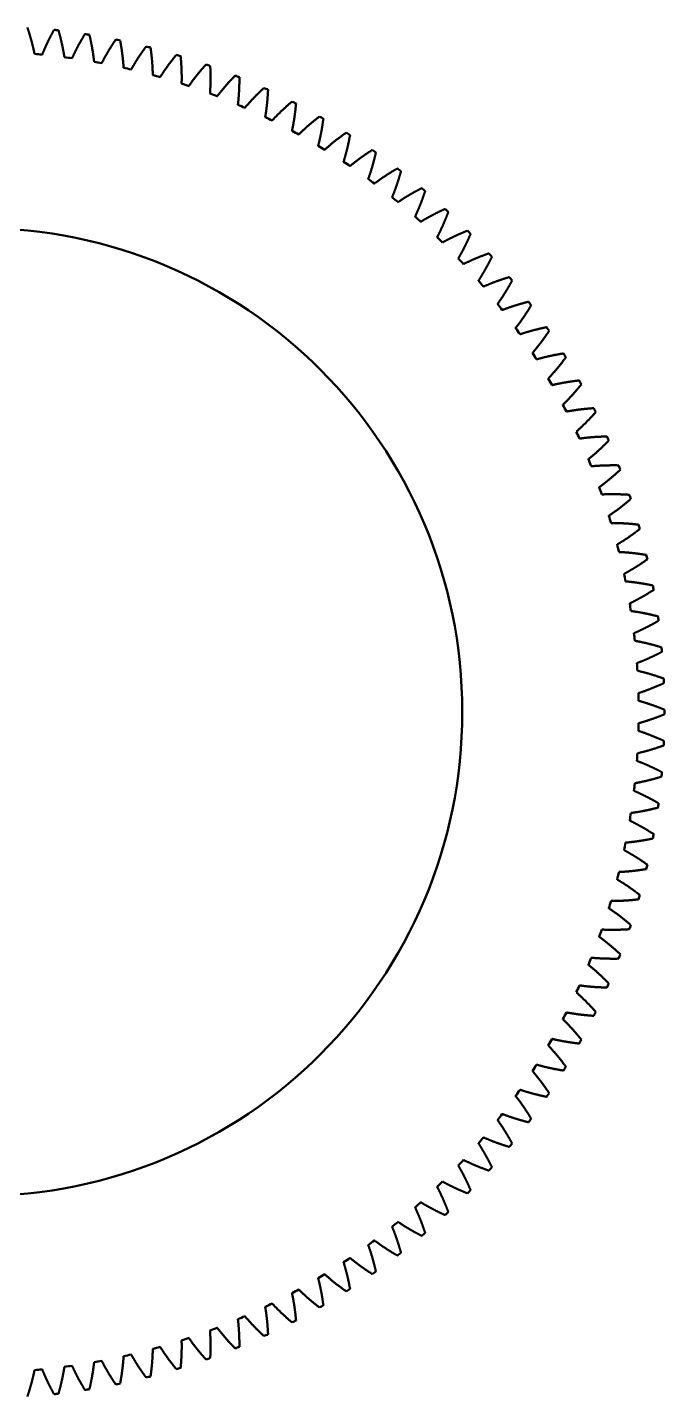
# Model space of a CAD drawing. Header units: millimetres. Extents: x 0 to 840, y 0 to 594.
# Drawn here: x 426.4 to 510.1, y 207.2 to 386.8 of the extents above; entities that cross this region are included whole.
import ezdxf

# ---------------------------------------------------------------- set-up
doc = ezdxf.new("R2010")
doc.units = ezdxf.units.MM
doc.header["$LTSCALE"] = 2
doc.layers.add('Visibile (ISO)', color=7, linetype='Continuous', lineweight=50)

msp = doc.modelspace()

# ---------------------------------------------------------------- linework, layer by layer
at = {"layer": 'Visibile (ISO)'}
msp.add_circle((420, 297), 63.5, dxfattribs=at)
for radius, start, end in [(90.05, 83.2905, 83.666), (90.05, 80.6818, 81.0573), (90.05, 78.0732, 78.4486), (86.65, 84.4502, 85.115), (86.65, 81.8415, 82.5063), (90.05, 75.4645, 75.8399), (90.05, 72.8558, 73.2312), (86.65, 79.2328, 79.8976), (86.65, 76.6241, 77.2889), (90.05, 70.2471, 70.6225), (86.65, 74.0155, 74.6802), (86.65, 71.4068, 72.0715), (90.05, 67.6384, 68.0138), (86.65, 68.7981, 69.4628), (90.05, 65.0297, 65.4051), (86.65, 66.1894, 66.8541), (90.05, 62.421, 62.7964), (86.65, 63.5807, 64.2454), (90.05, 59.8123, 60.1877), (86.65, 60.972, 61.6367), (90.05, 57.2036, 57.579), (86.65, 58.3633, 59.028), (90.05, 54.5949, 54.9703), (86.65, 55.7546, 56.4193), (90.05, 51.9862, 52.3616), (86.65, 53.1459, 53.8106), (90.05, 49.3775, 49.7529), (86.65, 50.5372, 51.2019), (90.05, 46.7688, 47.1442), (86.65, 47.9285, 48.5932), (86.65, 45.3198, 45.9845), (90.05, 44.1601, 44.5355), (86.65, 42.7111, 43.3759), (90.05, 41.5514, 41.9268), (90.05, 38.9427, 39.3182), (86.65, 40.1024, 40.7672), (86.65, 37.4937, 38.1585), (90.05, 36.334, 36.7095), (86.65, 34.885, 35.5498), (90.05, 33.7253, 34.1008), (86.65, 32.2763, 32.9411), (90.05, 31.1166, 31.4921), (86.65, 29.6676, 30.3324), (90.05, 28.5079, 28.8834), (86.65, 27.0589, 27.7237), (90.05, 25.8992, 26.2747), (86.65, 24.4502, 25.115), (90.05, 23.2905, 23.666), (86.65, 21.8415, 22.5063), (90.05, 20.6818, 21.0573), (86.65, 19.2328, 19.8976), (90.05, 18.0732, 18.4486), (86.65, 16.6241, 17.2889), (90.05, 15.4645, 15.8399), (86.65, 14.0155, 14.6802), (90.05, 12.8558, 13.2312), (86.65, 11.4068, 12.0715), (90.05, 10.2471, 10.6225), (86.65, 8.7981, 9.4628), (90.05, 7.6384, 8.0138), (86.65, 6.1894, 6.8541), (90.05, 5.0297, 5.4051), (86.65, 3.5807, 4.2454), (90.05, 2.421, 2.7964), (86.65, 0.972, 1.6367), (90.05, 359.8123, 0.1877), (86.65, 358.3633, 359.028), (90.05, 357.2036, 357.579), (86.65, 355.7546, 356.4193), (86.65, 353.1459, 353.8106), (90.05, 354.5949, 354.9703), (90.05, 351.9862, 352.3616), (86.65, 350.5372, 351.2019), (90.05, 349.3775, 349.7529), (86.65, 347.9285, 348.5932), (90.05, 346.7688, 347.1442), (86.65, 345.3198, 345.9845), (86.65, 342.7111, 343.3759), (90.05, 344.1601, 344.5355), (86.65, 340.1024, 340.7672), (90.05, 341.5514, 341.9268), (86.65, 337.4937, 338.1585), (90.05, 338.9427, 339.3182), (86.65, 334.885, 335.5498), (90.05, 336.334, 336.7095), (86.65, 332.2763, 332.9411), (90.05, 333.7253, 334.1008), (86.65, 329.6676, 330.3324), (90.05, 331.1166, 331.4921), (86.65, 327.0589, 327.7237), (90.05, 328.5079, 328.8834), (86.65, 324.4502, 325.115), (90.05, 325.8992, 326.2747), (86.65, 321.8415, 322.5063), (90.05, 323.2905, 323.666), (86.65, 319.2328, 319.8976), (90.05, 320.6818, 321.0573), (86.65, 316.6241, 317.2889), (90.05, 318.0732, 318.4486), (86.65, 314.0155, 314.6802), (90.05, 315.4645, 315.8399), (86.65, 311.4068, 312.0715), (86.65, 308.7981, 309.4628), (90.05, 312.8558, 313.2312), (90.05, 310.2471, 310.6225), (86.65, 306.1894, 306.8541), (86.65, 303.5807, 304.2454), (90.05, 307.6384, 308.0138), (86.65, 300.972, 301.6367), (90.05, 305.0297, 305.4051), (86.65, 298.3633, 299.028), (90.05, 302.421, 302.7964), (86.65, 295.7546, 296.4193), (86.65, 293.1459, 293.8106), (90.05, 299.8123, 300.1877), (86.65, 290.5372, 291.2019), (90.05, 297.2036, 297.579), (86.65, 287.9285, 288.5932), (90.05, 294.5949, 294.9703), (86.65, 282.7111, 283.3759), (86.65, 285.3198, 285.9845), (90.05, 289.3775, 289.7529), (90.05, 291.9862, 292.3616), (86.65, 274.885, 275.5498), (86.65, 277.4937, 278.1585), (86.65, 280.1024, 280.7672), (90.05, 286.7688, 287.1442), (90.05, 281.5514, 281.9268), (90.05, 284.1601, 284.5355), (90.05, 276.334, 276.7095), (90.05, 278.9427, 279.3182)]:
    msp.add_arc((420, 297), radius, start, end, dxfattribs=at)
for points, knots in [([(427.38, 383.34), (427.35, 383.48), (427.17, 384.35), (426.94, 385.23), (426.68, 386.1), (426.44, 386.82)], [0.4987307, 0.4987307, 0.4987307, 0.4987307, 0.4987307, 0.5791843, 1, 1, 1, 1, 1]), ([(429.93, 386.5), (429.57, 385.83), (429.15, 385.02), (428.77, 384.21), (428.43, 383.38), (428.38, 383.24)], [0, 0, 0, 0, 0, 0.4208157, 0.5012693, 0.5012693, 0.5012693, 0.5012693, 0.5012693]), ([(431.3, 382.91), (431.28, 383.05), (431.13, 383.94), (430.95, 384.82), (430.73, 385.7), (430.52, 386.44)], [0.4987307, 0.4987307, 0.4987307, 0.4987307, 0.4987307, 0.5791843, 1, 1, 1, 1, 1]), ([(434, 385.96), (433.6, 385.3), (433.15, 384.52), (432.73, 383.72), (432.36, 382.9), (432.3, 382.77)], [0, 0, 0, 0, 0, 0.4208157, 0.5012693, 0.5012693, 0.5012693, 0.5012693, 0.5012693]), ([(435.2, 382.31), (435.18, 382.45), (435.08, 383.34), (434.94, 384.23), (434.75, 385.12), (434.58, 385.86)], [0.4987307, 0.4987307, 0.4987307, 0.4987307, 0.4987307, 0.5791843, 1, 1, 1, 1, 1]), ([(438.03, 385.23), (437.61, 384.59), (437.12, 383.83), (436.67, 383.05), (436.25, 382.25), (436.19, 382.12)], [0, 0, 0, 0, 0, 0.4208157, 0.5012693, 0.5012693, 0.5012693, 0.5012693, 0.5012693]), ([(439.07, 381.53), (439.06, 381.67), (438.99, 382.56), (438.89, 383.46), (438.75, 384.36), (438.61, 385.11)], [0.4987307, 0.4987307, 0.4987307, 0.4987307, 0.4987307, 0.5791843, 1, 1, 1, 1, 1]), ([(442.03, 384.32), (441.57, 383.7), (441.05, 382.96), (440.57, 382.2), (440.12, 381.42), (440.05, 381.3)], [0, 0, 0, 0, 0, 0.4208157, 0.5012693, 0.5012693, 0.5012693, 0.5012693, 0.5012693]), ([(442.89, 380.57), (442.89, 380.71), (442.87, 381.61), (442.81, 382.51), (442.71, 383.41), (442.6, 384.17)], [0.4987307, 0.4987307, 0.4987307, 0.4987307, 0.4987307, 0.5791843, 1, 1, 1, 1, 1]), ([(445.98, 383.22), (445.5, 382.63), (444.94, 381.91), (444.42, 381.17), (443.94, 380.42), (443.86, 380.3)], [0, 0, 0, 0, 0, 0.4208157, 0.5012693, 0.5012693, 0.5012693, 0.5012693, 0.5012693]), ([(446.67, 379.44), (446.68, 379.59), (446.7, 380.48), (446.68, 381.38), (446.62, 382.29), (446.55, 383.05)], [0.4987307, 0.4987307, 0.4987307, 0.4987307, 0.4987307, 0.5791843, 1, 1, 1, 1, 1]), ([(449.88, 381.95), (449.37, 381.38), (448.78, 380.69), (448.23, 379.98), (447.71, 379.25), (447.63, 379.13)], [0, 0, 0, 0, 0, 0.4208157, 0.5012693, 0.5012693, 0.5012693, 0.5012693, 0.5012693]), ([(450.4, 378.14), (450.41, 378.29), (450.47, 379.18), (450.49, 380.08), (450.47, 380.99), (450.43, 381.75)], [0.4987307, 0.4987307, 0.4987307, 0.4987307, 0.4987307, 0.5791843, 1, 1, 1, 1, 1]), ([(453.71, 380.5), (453.18, 379.96), (452.56, 379.29), (451.98, 378.61), (451.42, 377.9), (451.34, 377.78)], [0, 0, 0, 0, 0, 0.4208157, 0.5012693, 0.5012693, 0.5012693, 0.5012693, 0.5012693]), ([(454.06, 376.68), (454.08, 376.82), (454.18, 377.71), (454.24, 378.61), (454.26, 379.52), (454.26, 380.28)], [0.4987307, 0.4987307, 0.4987307, 0.4987307, 0.4987307, 0.5791843, 1, 1, 1, 1, 1]), ([(457.48, 378.88), (456.92, 378.36), (456.27, 377.72), (455.66, 377.07), (455.07, 376.38), (454.98, 376.27)], [0, 0, 0, 0, 0, 0.4208157, 0.5012693, 0.5012693, 0.5012693, 0.5012693, 0.5012693]), ([(457.65, 375.04), (457.67, 375.18), (457.81, 376.07), (457.92, 376.96), (457.98, 377.87), (458.02, 378.63)], [0.4987307, 0.4987307, 0.4987307, 0.4987307, 0.4987307, 0.5791843, 1, 1, 1, 1, 1]), ([(461.17, 377.09), (460.58, 376.6), (459.91, 375.99), (459.26, 375.36), (458.65, 374.71), (458.55, 374.6)], [0, 0, 0, 0, 0, 0.4208157, 0.5012693, 0.5012693, 0.5012693, 0.5012693, 0.5012693]), ([(461.16, 373.25), (461.19, 373.39), (461.37, 374.27), (461.52, 375.16), (461.62, 376.06), (461.69, 376.82)], [0.4987307, 0.4987307, 0.4987307, 0.4987307, 0.4987307, 0.5791843, 1, 1, 1, 1, 1]), ([(464.77, 375.13), (464.17, 374.67), (463.46, 374.09), (462.79, 373.49), (462.15, 372.87), (462.05, 372.77)], [0, 0, 0, 0, 0, 0.4208157, 0.5012693, 0.5012693, 0.5012693, 0.5012693, 0.5012693]), ([(464.59, 371.3), (464.63, 371.43), (464.85, 372.3), (465.03, 373.18), (465.18, 374.08), (465.28, 374.84)], [0.4987307, 0.4987307, 0.4987307, 0.4987307, 0.4987307, 0.5791843, 1, 1, 1, 1, 1]), ([(468.28, 373.02), (467.65, 372.57), (466.93, 372.03), (466.23, 371.46), (465.56, 370.87), (465.45, 370.77)], [0, 0, 0, 0, 0, 0.4208157, 0.5012693, 0.5012693, 0.5012693, 0.5012693, 0.5012693]), ([(467.93, 369.19), (467.97, 369.33), (468.23, 370.18), (468.45, 371.06), (468.64, 371.95), (468.78, 372.7)], [0.4987307, 0.4987307, 0.4987307, 0.4987307, 0.4987307, 0.5791843, 1, 1, 1, 1, 1]), ([(471.69, 370.74), (471.05, 370.33), (470.29, 369.82), (469.57, 369.28), (468.87, 368.72), (468.76, 368.63)], [0, 0, 0, 0, 0, 0.4208157, 0.5012693, 0.5012693, 0.5012693, 0.5012693, 0.5012693]), ([(471.16, 366.93), (471.21, 367.07), (471.51, 367.91), (471.77, 368.77), (472, 369.65), (472.17, 370.4)], [0.4987307, 0.4987307, 0.4987307, 0.4987307, 0.4987307, 0.5791843, 1, 1, 1, 1, 1]), ([(474.99, 368.31), (474.33, 367.93), (473.55, 367.46), (472.81, 366.95), (472.09, 366.42), (471.97, 366.33)], [0, 0, 0, 0, 0, 0.4208157, 0.5012693, 0.5012693, 0.5012693, 0.5012693, 0.5012693]), ([(474.29, 364.53), (474.35, 364.66), (474.68, 365.49), (474.99, 366.34), (475.25, 367.21), (475.46, 367.95)], [0.4987307, 0.4987307, 0.4987307, 0.4987307, 0.4987307, 0.5791843, 1, 1, 1, 1, 1]), ([(478.18, 365.73), (477.5, 365.38), (476.71, 364.95), (475.94, 364.48), (475.19, 363.98), (475.07, 363.9)], [0, 0, 0, 0, 0, 0.4208157, 0.5012693, 0.5012693, 0.5012693, 0.5012693, 0.5012693]), ([(477.31, 361.99), (477.37, 362.12), (477.75, 362.93), (478.09, 363.77), (478.39, 364.62), (478.63, 365.35)], [0.4987307, 0.4987307, 0.4987307, 0.4987307, 0.4987307, 0.5791843, 1, 1, 1, 1, 1]), ([(481.25, 363.01), (480.55, 362.69), (479.74, 362.29), (478.95, 361.86), (478.18, 361.4), (478.06, 361.32)], [0, 0, 0, 0, 0, 0.4208157, 0.5012693, 0.5012693, 0.5012693, 0.5012693, 0.5012693]), ([(480.21, 359.31), (480.28, 359.44), (480.69, 360.24), (481.06, 361.06), (481.41, 361.9), (481.68, 362.61)], [0.4987307, 0.4987307, 0.4987307, 0.4987307, 0.4987307, 0.5791843, 1, 1, 1, 1, 1]), ([(484.19, 360.16), (483.48, 359.87), (482.65, 359.51), (481.84, 359.11), (481.05, 358.68), (480.93, 358.61)], [0, 0, 0, 0, 0, 0.4208157, 0.5012693, 0.5012693, 0.5012693, 0.5012693, 0.5012693]), ([(482.98, 356.51), (483.06, 356.63), (483.5, 357.41), (483.92, 358.21), (484.3, 359.03), (484.6, 359.74)], [0.4987307, 0.4987307, 0.4987307, 0.4987307, 0.4987307, 0.5791843, 1, 1, 1, 1, 1]), ([(487, 357.17), (486.28, 356.92), (485.43, 356.59), (484.6, 356.23), (483.8, 355.84), (483.67, 355.77)], [0, 0, 0, 0, 0, 0.4208157, 0.5012693, 0.5012693, 0.5012693, 0.5012693, 0.5012693]), ([(485.63, 353.58), (485.7, 353.7), (486.19, 354.46), (486.64, 355.24), (487.06, 356.04), (487.39, 356.73)], [0.4987307, 0.4987307, 0.4987307, 0.4987307, 0.4987307, 0.5791843, 1, 1, 1, 1, 1]), ([(489.67, 354.06), (488.94, 353.84), (488.07, 353.55), (487.23, 353.23), (486.41, 352.87), (486.28, 352.82)], [0, 0, 0, 0, 0, 0.4208157, 0.5012693, 0.5012693, 0.5012693, 0.5012693, 0.5012693]), ([(488.13, 350.54), (488.22, 350.65), (488.73, 351.39), (489.22, 352.14), (489.67, 352.93), (490.04, 353.6)], [0.4987307, 0.4987307, 0.4987307, 0.4987307, 0.4987307, 0.5791843, 1, 1, 1, 1, 1]), ([(492.19, 350.83), (491.45, 350.64), (490.58, 350.39), (489.72, 350.11), (488.88, 349.79), (488.75, 349.74)], [0, 0, 0, 0, 0, 0.4208157, 0.5012693, 0.5012693, 0.5012693, 0.5012693, 0.5012693]), ([(490.5, 347.38), (490.59, 347.49), (491.14, 348.2), (491.66, 348.94), (492.15, 349.7), (492.54, 350.36)], [0.4987307, 0.4987307, 0.4987307, 0.4987307, 0.4987307, 0.5791843, 1, 1, 1, 1, 1]), ([(494.57, 347.49), (493.82, 347.33), (492.93, 347.13), (492.07, 346.88), (491.22, 346.6), (491.08, 346.56)], [0, 0, 0, 0, 0, 0.4208157, 0.5012693, 0.5012693, 0.5012693, 0.5012693, 0.5012693]), ([(492.72, 344.12), (492.81, 344.23), (493.39, 344.91), (493.95, 345.62), (494.47, 346.36), (494.9, 347)], [0.4987307, 0.4987307, 0.4987307, 0.4987307, 0.4987307, 0.5791843, 1, 1, 1, 1, 1]), ([(496.79, 344.04), (496.03, 343.92), (495.14, 343.76), (494.26, 343.55), (493.4, 343.31), (493.26, 343.27)], [0, 0, 0, 0, 0, 0.4208157, 0.5012693, 0.5012693, 0.5012693, 0.5012693, 0.5012693]), ([(494.79, 340.76), (494.89, 340.86), (495.5, 341.52), (496.08, 342.21), (496.64, 342.92), (497.1, 343.54)], [0.4987307, 0.4987307, 0.4987307, 0.4987307, 0.4987307, 0.5791843, 1, 1, 1, 1, 1]), ([(498.85, 340.5), (498.09, 340.41), (497.19, 340.29), (496.3, 340.12), (495.43, 339.92), (495.29, 339.89)], [0, 0, 0, 0, 0, 0.4208157, 0.5012693, 0.5012693, 0.5012693, 0.5012693, 0.5012693]), ([(496.7, 337.31), (496.81, 337.41), (497.45, 338.04), (498.06, 338.7), (498.65, 339.39), (499.13, 339.98)], [0.4987307, 0.4987307, 0.4987307, 0.4987307, 0.4987307, 0.5791843, 1, 1, 1, 1, 1]), ([(500.75, 336.86), (499.98, 336.81), (499.08, 336.73), (498.19, 336.6), (497.31, 336.44), (497.17, 336.42)], [0, 0, 0, 0, 0, 0.4208157, 0.5012693, 0.5012693, 0.5012693, 0.5012693, 0.5012693]), ([(498.46, 333.78), (498.57, 333.87), (499.23, 334.47), (499.88, 335.1), (500.5, 335.76), (501.01, 336.33)], [0.4987307, 0.4987307, 0.4987307, 0.4987307, 0.4987307, 0.5791843, 1, 1, 1, 1, 1]), ([(502.48, 333.15), (501.71, 333.13), (500.81, 333.09), (499.91, 333.01), (499.02, 332.89), (498.88, 332.86)], [0, 0, 0, 0, 0, 0.4208157, 0.5012693, 0.5012693, 0.5012693, 0.5012693, 0.5012693]), ([(500.05, 330.17), (500.16, 330.26), (500.86, 330.82), (501.53, 331.42), (502.18, 332.06), (502.71, 332.61)], [0.4987307, 0.4987307, 0.4987307, 0.4987307, 0.4987307, 0.5791843, 1, 1, 1, 1, 1]), ([(504.04, 329.36), (503.27, 329.37), (502.37, 329.37), (501.46, 329.33), (500.57, 329.25), (500.43, 329.24)], [0, 0, 0, 0, 0, 0.4208157, 0.5012693, 0.5012693, 0.5012693, 0.5012693, 0.5012693]), ([(501.48, 326.49), (501.59, 326.58), (502.31, 327.11), (503.01, 327.68), (503.69, 328.28), (504.25, 328.8)], [0.4987307, 0.4987307, 0.4987307, 0.4987307, 0.4987307, 0.5791843, 1, 1, 1, 1, 1]), ([(505.42, 325.5), (504.66, 325.55), (503.75, 325.59), (502.85, 325.59), (501.96, 325.55), (501.81, 325.54)], [0, 0, 0, 0, 0, 0.4208157, 0.5012693, 0.5012693, 0.5012693, 0.5012693, 0.5012693]), ([(502.74, 322.75), (502.85, 322.83), (503.6, 323.33), (504.32, 323.87), (505.03, 324.44), (505.61, 324.94)], [0.4987307, 0.4987307, 0.4987307, 0.4987307, 0.4987307, 0.5791843, 1, 1, 1, 1, 1]), ([(506.63, 321.58), (505.87, 321.67), (504.97, 321.75), (504.07, 321.79), (503.17, 321.79), (503.03, 321.79)], [0, 0, 0, 0, 0, 0.4208157, 0.5012693, 0.5012693, 0.5012693, 0.5012693, 0.5012693]), ([(503.82, 318.96), (503.94, 319.03), (504.71, 319.5), (505.46, 320), (506.19, 320.54), (506.79, 321.01)], [0.4987307, 0.4987307, 0.4987307, 0.4987307, 0.4987307, 0.5791843, 1, 1, 1, 1, 1]), ([(507.66, 317.61), (506.91, 317.73), (506.01, 317.86), (505.11, 317.94), (504.21, 317.98), (504.07, 317.99)], [0, 0, 0, 0, 0, 0.4208157, 0.5012693, 0.5012693, 0.5012693, 0.5012693, 0.5012693]), ([(504.73, 315.12), (504.86, 315.19), (505.65, 315.62), (506.42, 316.09), (507.17, 316.59), (507.79, 317.04)], [0.4987307, 0.4987307, 0.4987307, 0.4987307, 0.4987307, 0.5791843, 1, 1, 1, 1, 1]), ([(508.51, 313.6), (507.76, 313.76), (506.87, 313.92), (505.97, 314.04), (505.08, 314.12), (504.94, 314.14)], [0, 0, 0, 0, 0, 0.4208157, 0.5012693, 0.5012693, 0.5012693, 0.5012693, 0.5012693]), ([(505.47, 311.25), (505.6, 311.31), (506.4, 311.7), (507.19, 312.14), (507.97, 312.61), (508.62, 313.02)], [0.4987307, 0.4987307, 0.4987307, 0.4987307, 0.4987307, 0.5791843, 1, 1, 1, 1, 1]), ([(509.17, 309.55), (508.43, 309.74), (507.55, 309.95), (506.66, 310.11), (505.77, 310.23), (505.63, 310.25)], [0, 0, 0, 0, 0, 0.4208157, 0.5012693, 0.5012693, 0.5012693, 0.5012693, 0.5012693]), ([(506.03, 307.34), (506.16, 307.4), (506.98, 307.76), (507.79, 308.15), (508.59, 308.59), (509.25, 308.97)], [0.4987307, 0.4987307, 0.4987307, 0.4987307, 0.4987307, 0.5791843, 1, 1, 1, 1, 1]), ([(509.65, 305.48), (508.92, 305.71), (508.05, 305.95), (507.17, 306.15), (506.29, 306.32), (506.14, 306.34)], [0, 0, 0, 0, 0, 0.4208157, 0.5012693, 0.5012693, 0.5012693, 0.5012693, 0.5012693]), ([(506.41, 303.41), (506.55, 303.46), (507.38, 303.79), (508.21, 304.14), (509.03, 304.54), (509.71, 304.9)], [0.4987307, 0.4987307, 0.4987307, 0.4987307, 0.4987307, 0.5791843, 1, 1, 1, 1, 1]), ([(509.94, 301.39), (509.22, 301.65), (508.36, 301.93), (507.49, 302.18), (506.62, 302.38), (506.48, 302.41)], [0, 0, 0, 0, 0, 0.4208157, 0.5012693, 0.5012693, 0.5012693, 0.5012693, 0.5012693]), ([(506.61, 299.47), (506.75, 299.52), (507.6, 299.8), (508.44, 300.12), (509.28, 300.48), (509.97, 300.8)], [0.4987307, 0.4987307, 0.4987307, 0.4987307, 0.4987307, 0.5791843, 1, 1, 1, 1, 1]), ([(510.05, 297.3), (509.34, 297.58), (508.49, 297.91), (507.64, 298.19), (506.78, 298.43), (506.64, 298.47)], [0, 0, 0, 0, 0, 0.4208157, 0.5012693, 0.5012693, 0.5012693, 0.5012693, 0.5012693]), ([(506.64, 295.53), (506.78, 295.57), (507.64, 295.81), (508.49, 296.09), (509.34, 296.42), (510.05, 296.7)], [0.4987307, 0.4987307, 0.4987307, 0.4987307, 0.4987307, 0.5791843, 1, 1, 1, 1, 1]), ([(509.97, 293.2), (509.28, 293.52), (508.44, 293.88), (507.6, 294.2), (506.75, 294.48), (506.61, 294.53)], [0, 0, 0, 0, 0, 0.4208157, 0.5012693, 0.5012693, 0.5012693, 0.5012693, 0.5012693]), ([(506.48, 291.59), (506.62, 291.62), (507.49, 291.82), (508.36, 292.07), (509.22, 292.35), (509.94, 292.61)], [0.4987307, 0.4987307, 0.4987307, 0.4987307, 0.4987307, 0.5791843, 1, 1, 1, 1, 1]), ([(509.71, 289.1), (509.03, 289.46), (508.21, 289.86), (507.38, 290.21), (506.55, 290.54), (506.41, 290.59)], [0, 0, 0, 0, 0, 0.4208157, 0.5012693, 0.5012693, 0.5012693, 0.5012693, 0.5012693]), ([(506.14, 287.66), (506.29, 287.68), (507.17, 287.85), (508.05, 288.05), (508.92, 288.29), (509.65, 288.52)], [0.4987307, 0.4987307, 0.4987307, 0.4987307, 0.4987307, 0.5791843, 1, 1, 1, 1, 1]), ([(509.25, 285.03), (508.59, 285.41), (507.79, 285.85), (506.98, 286.24), (506.16, 286.6), (506.03, 286.66)], [0, 0, 0, 0, 0, 0.4208157, 0.5012693, 0.5012693, 0.5012693, 0.5012693, 0.5012693]), ([(505.63, 283.75), (505.77, 283.77), (506.66, 283.89), (507.55, 284.05), (508.43, 284.26), (509.17, 284.45)], [0.4987307, 0.4987307, 0.4987307, 0.4987307, 0.4987307, 0.5791843, 1, 1, 1, 1, 1]), ([(508.62, 280.98), (507.97, 281.39), (507.19, 281.86), (506.4, 282.3), (505.6, 282.69), (505.47, 282.75)], [0, 0, 0, 0, 0, 0.4208157, 0.5012693, 0.5012693, 0.5012693, 0.5012693, 0.5012693]), ([(504.94, 279.86), (505.08, 279.88), (505.97, 279.96), (506.87, 280.08), (507.76, 280.24), (508.51, 280.4)], [0.4987307, 0.4987307, 0.4987307, 0.4987307, 0.4987307, 0.5791843, 1, 1, 1, 1, 1]), ([(507.79, 276.96), (507.17, 277.41), (506.42, 277.91), (505.65, 278.38), (504.86, 278.81), (504.73, 278.88)], [0, 0, 0, 0, 0, 0.4208157, 0.5012693, 0.5012693, 0.5012693, 0.5012693, 0.5012693]), ([(506.79, 272.99), (506.19, 273.46), (505.46, 274), (504.71, 274.5), (503.94, 274.97), (503.82, 275.04)], [0, 0, 0, 0, 0, 0.4208157, 0.5012693, 0.5012693, 0.5012693, 0.5012693, 0.5012693]), ([(504.07, 276.01), (504.21, 276.02), (505.11, 276.06), (506.01, 276.14), (506.91, 276.27), (507.66, 276.39)], [0.4987307, 0.4987307, 0.4987307, 0.4987307, 0.4987307, 0.5791843, 1, 1, 1, 1, 1]), ([(503.03, 272.21), (503.17, 272.21), (504.07, 272.21), (504.97, 272.25), (505.87, 272.33), (506.63, 272.42)], [0.4987307, 0.4987307, 0.4987307, 0.4987307, 0.4987307, 0.5791843, 1, 1, 1, 1, 1]), ([(505.61, 269.06), (505.03, 269.56), (504.32, 270.13), (503.6, 270.67), (502.85, 271.17), (502.74, 271.25)], [0, 0, 0, 0, 0, 0.4208157, 0.5012693, 0.5012693, 0.5012693, 0.5012693, 0.5012693]), ([(501.81, 268.46), (501.96, 268.45), (502.85, 268.41), (503.75, 268.41), (504.66, 268.45), (505.42, 268.5)], [0.4987307, 0.4987307, 0.4987307, 0.4987307, 0.4987307, 0.5791843, 1, 1, 1, 1, 1]), ([(504.25, 265.2), (503.69, 265.72), (503.01, 266.32), (502.31, 266.89), (501.59, 267.42), (501.48, 267.51)], [0, 0, 0, 0, 0, 0.4208157, 0.5012693, 0.5012693, 0.5012693, 0.5012693, 0.5012693]), ([(500.43, 264.76), (500.57, 264.75), (501.46, 264.67), (502.37, 264.63), (503.27, 264.63), (504.04, 264.64)], [0.4987307, 0.4987307, 0.4987307, 0.4987307, 0.4987307, 0.5791843, 1, 1, 1, 1, 1]), ([(502.71, 261.39), (502.18, 261.94), (501.53, 262.58), (500.86, 263.18), (500.16, 263.74), (500.05, 263.83)], [0, 0, 0, 0, 0, 0.4208157, 0.5012693, 0.5012693, 0.5012693, 0.5012693, 0.5012693]), ([(498.88, 261.14), (499.02, 261.11), (499.91, 260.99), (500.81, 260.91), (501.71, 260.87), (502.48, 260.85)], [0.4987307, 0.4987307, 0.4987307, 0.4987307, 0.4987307, 0.5791843, 1, 1, 1, 1, 1]), ([(501.01, 257.67), (500.5, 258.24), (499.88, 258.9), (499.23, 259.53), (498.57, 260.13), (498.46, 260.22)], [0, 0, 0, 0, 0, 0.4208157, 0.5012693, 0.5012693, 0.5012693, 0.5012693, 0.5012693]), ([(497.17, 257.58), (497.31, 257.56), (498.19, 257.4), (499.08, 257.27), (499.98, 257.19), (500.75, 257.14)], [0.4987307, 0.4987307, 0.4987307, 0.4987307, 0.4987307, 0.5791843, 1, 1, 1, 1, 1]), ([(499.13, 254.02), (498.65, 254.61), (498.06, 255.3), (497.45, 255.96), (496.81, 256.59), (496.7, 256.69)], [0, 0, 0, 0, 0, 0.4208157, 0.5012693, 0.5012693, 0.5012693, 0.5012693, 0.5012693]), ([(495.29, 254.11), (495.43, 254.08), (496.3, 253.88), (497.19, 253.71), (498.09, 253.59), (498.85, 253.5)], [0.4987307, 0.4987307, 0.4987307, 0.4987307, 0.4987307, 0.5791843, 1, 1, 1, 1, 1]), ([(497.1, 250.46), (496.64, 251.08), (496.08, 251.79), (495.5, 252.48), (494.89, 253.14), (494.79, 253.24)], [0, 0, 0, 0, 0, 0.4208157, 0.5012693, 0.5012693, 0.5012693, 0.5012693, 0.5012693]), ([(494.9, 247), (494.47, 247.64), (493.95, 248.38), (493.39, 249.09), (492.81, 249.77), (492.72, 249.88)], [0, 0, 0, 0, 0, 0.4208157, 0.5012693, 0.5012693, 0.5012693, 0.5012693, 0.5012693]), ([(493.26, 250.73), (493.4, 250.69), (494.26, 250.45), (495.14, 250.24), (496.03, 250.08), (496.79, 249.96)], [0.4987307, 0.4987307, 0.4987307, 0.4987307, 0.4987307, 0.5791843, 1, 1, 1, 1, 1]), ([(492.54, 243.64), (492.15, 244.3), (491.66, 245.06), (491.14, 245.8), (490.59, 246.51), (490.5, 246.62)], [0, 0, 0, 0, 0, 0.4208157, 0.5012693, 0.5012693, 0.5012693, 0.5012693, 0.5012693]), ([(491.08, 247.44), (491.22, 247.4), (492.07, 247.12), (492.93, 246.87), (493.82, 246.67), (494.57, 246.51)], [0.4987307, 0.4987307, 0.4987307, 0.4987307, 0.4987307, 0.5791843, 1, 1, 1, 1, 1]), ([(490.04, 240.4), (489.67, 241.07), (489.22, 241.86), (488.73, 242.61), (488.22, 243.35), (488.13, 243.46)], [0, 0, 0, 0, 0, 0.4208157, 0.5012693, 0.5012693, 0.5012693, 0.5012693, 0.5012693]), ([(488.75, 244.26), (488.88, 244.21), (489.72, 243.89), (490.58, 243.61), (491.45, 243.36), (492.19, 243.17)], [0.4987307, 0.4987307, 0.4987307, 0.4987307, 0.4987307, 0.5791843, 1, 1, 1, 1, 1]), ([(486.28, 241.18), (486.41, 241.13), (487.23, 240.77), (488.07, 240.45), (488.94, 240.16), (489.67, 239.94)], [0.4987307, 0.4987307, 0.4987307, 0.4987307, 0.4987307, 0.5791843, 1, 1, 1, 1, 1]), ([(487.39, 237.27), (487.06, 237.96), (486.64, 238.76), (486.19, 239.54), (485.7, 240.3), (485.63, 240.42)], [0, 0, 0, 0, 0, 0.4208157, 0.5012693, 0.5012693, 0.5012693, 0.5012693, 0.5012693]), ([(484.6, 234.26), (484.3, 234.97), (483.92, 235.79), (483.5, 236.59), (483.06, 237.37), (482.98, 237.49)], [0, 0, 0, 0, 0, 0.4208157, 0.5012693, 0.5012693, 0.5012693, 0.5012693, 0.5012693]), ([(483.67, 238.23), (483.8, 238.16), (484.6, 237.77), (485.43, 237.41), (486.28, 237.08), (487, 236.83)], [0.4987307, 0.4987307, 0.4987307, 0.4987307, 0.4987307, 0.5791843, 1, 1, 1, 1, 1]), ([(480.93, 235.39), (481.05, 235.32), (481.84, 234.89), (482.65, 234.49), (483.48, 234.13), (484.19, 233.84)], [0.4987307, 0.4987307, 0.4987307, 0.4987307, 0.4987307, 0.5791843, 1, 1, 1, 1, 1]), ([(481.68, 231.39), (481.41, 232.1), (481.06, 232.94), (480.69, 233.76), (480.28, 234.56), (480.21, 234.69)], [0, 0, 0, 0, 0, 0.4208157, 0.5012693, 0.5012693, 0.5012693, 0.5012693, 0.5012693]), ([(478.63, 228.65), (478.39, 229.38), (478.09, 230.23), (477.75, 231.07), (477.37, 231.88), (477.31, 232.01)], [0, 0, 0, 0, 0, 0.4208157, 0.5012693, 0.5012693, 0.5012693, 0.5012693, 0.5012693]), ([(478.06, 232.68), (478.18, 232.6), (478.95, 232.14), (479.74, 231.71), (480.55, 231.31), (481.25, 230.99)], [0.4987307, 0.4987307, 0.4987307, 0.4987307, 0.4987307, 0.5791843, 1, 1, 1, 1, 1]), ([(475.07, 230.1), (475.19, 230.02), (475.94, 229.52), (476.71, 229.05), (477.5, 228.62), (478.18, 228.27)], [0.4987307, 0.4987307, 0.4987307, 0.4987307, 0.4987307, 0.5791843, 1, 1, 1, 1, 1]), ([(475.46, 226.05), (475.25, 226.79), (474.99, 227.66), (474.68, 228.51), (474.35, 229.34), (474.29, 229.47)], [0, 0, 0, 0, 0, 0.4208157, 0.5012693, 0.5012693, 0.5012693, 0.5012693, 0.5012693]), ([(472.17, 223.6), (472, 224.35), (471.77, 225.23), (471.51, 226.09), (471.21, 226.93), (471.16, 227.07)], [0, 0, 0, 0, 0, 0.4208157, 0.5012693, 0.5012693, 0.5012693, 0.5012693, 0.5012693]), ([(471.97, 227.67), (472.09, 227.58), (472.81, 227.05), (473.55, 226.54), (474.33, 226.07), (474.99, 225.69)], [0.4987307, 0.4987307, 0.4987307, 0.4987307, 0.4987307, 0.5791843, 1, 1, 1, 1, 1]), ([(468.78, 221.3), (468.64, 222.05), (468.45, 222.94), (468.23, 223.82), (467.97, 224.67), (467.93, 224.81)], [0, 0, 0, 0, 0, 0.4208157, 0.5012693, 0.5012693, 0.5012693, 0.5012693, 0.5012693]), ([(468.76, 225.37), (468.87, 225.28), (469.57, 224.72), (470.29, 224.18), (471.05, 223.67), (471.69, 223.26)], [0.4987307, 0.4987307, 0.4987307, 0.4987307, 0.4987307, 0.5791843, 1, 1, 1, 1, 1]), ([(465.45, 223.23), (465.56, 223.13), (466.23, 222.54), (466.93, 221.97), (467.65, 221.43), (468.28, 220.98)], [0.4987307, 0.4987307, 0.4987307, 0.4987307, 0.4987307, 0.5791843, 1, 1, 1, 1, 1]), ([(462.05, 221.23), (462.15, 221.13), (462.79, 220.51), (463.46, 219.91), (464.17, 219.33), (464.77, 218.87)], [0.4987307, 0.4987307, 0.4987307, 0.4987307, 0.4987307, 0.5791843, 1, 1, 1, 1, 1]), ([(465.28, 219.16), (465.18, 219.92), (465.03, 220.82), (464.85, 221.7), (464.63, 222.57), (464.59, 222.7)], [0, 0, 0, 0, 0, 0.4208157, 0.5012693, 0.5012693, 0.5012693, 0.5012693, 0.5012693]), ([(458.55, 219.4), (458.65, 219.29), (459.26, 218.64), (459.91, 218.01), (460.58, 217.4), (461.17, 216.91)], [0.4987307, 0.4987307, 0.4987307, 0.4987307, 0.4987307, 0.5791843, 1, 1, 1, 1, 1]), ([(461.69, 217.18), (461.62, 217.94), (461.52, 218.84), (461.37, 219.73), (461.19, 220.61), (461.16, 220.75)], [0, 0, 0, 0, 0, 0.4208157, 0.5012693, 0.5012693, 0.5012693, 0.5012693, 0.5012693]), ([(454.98, 217.73), (455.07, 217.62), (455.66, 216.93), (456.27, 216.28), (456.92, 215.64), (457.48, 215.12)], [0.4987307, 0.4987307, 0.4987307, 0.4987307, 0.4987307, 0.5791843, 1, 1, 1, 1, 1]), ([(458.02, 215.37), (457.98, 216.13), (457.92, 217.04), (457.81, 217.93), (457.67, 218.82), (457.65, 218.96)], [0, 0, 0, 0, 0, 0.4208157, 0.5012693, 0.5012693, 0.5012693, 0.5012693, 0.5012693]), ([(450.43, 212.25), (450.47, 213.01), (450.49, 213.92), (450.47, 214.82), (450.41, 215.71), (450.4, 215.86)], [0, 0, 0, 0, 0, 0.4208157, 0.5012693, 0.5012693, 0.5012693, 0.5012693, 0.5012693]), ([(451.34, 216.22), (451.42, 216.1), (451.98, 215.39), (452.56, 214.71), (453.18, 214.04), (453.71, 213.5)], [0.4987307, 0.4987307, 0.4987307, 0.4987307, 0.4987307, 0.5791843, 1, 1, 1, 1, 1]), ([(454.26, 213.72), (454.26, 214.48), (454.24, 215.39), (454.18, 216.29), (454.08, 217.18), (454.06, 217.32)], [0, 0, 0, 0, 0, 0.4208157, 0.5012693, 0.5012693, 0.5012693, 0.5012693, 0.5012693]), ([(446.55, 210.95), (446.62, 211.71), (446.68, 212.62), (446.7, 213.52), (446.68, 214.41), (446.67, 214.56)], [0, 0, 0, 0, 0, 0.4208157, 0.5012693, 0.5012693, 0.5012693, 0.5012693, 0.5012693]), ([(447.63, 214.87), (447.71, 214.75), (448.23, 214.02), (448.78, 213.31), (449.37, 212.62), (449.88, 212.05)], [0.4987307, 0.4987307, 0.4987307, 0.4987307, 0.4987307, 0.5791843, 1, 1, 1, 1, 1]), ([(438.61, 208.89), (438.75, 209.64), (438.89, 210.54), (438.99, 211.44), (439.06, 212.33), (439.07, 212.47)], [0, 0, 0, 0, 0, 0.4208157, 0.5012693, 0.5012693, 0.5012693, 0.5012693, 0.5012693]), ([(440.05, 212.7), (440.12, 212.58), (440.57, 211.8), (441.05, 211.04), (441.57, 210.3), (442.03, 209.68)], [0.4987307, 0.4987307, 0.4987307, 0.4987307, 0.4987307, 0.5791843, 1, 1, 1, 1, 1]), ([(442.6, 209.83), (442.71, 210.59), (442.81, 211.49), (442.87, 212.39), (442.89, 213.29), (442.89, 213.43)], [0, 0, 0, 0, 0, 0.4208157, 0.5012693, 0.5012693, 0.5012693, 0.5012693, 0.5012693]), ([(443.86, 213.7), (443.94, 213.58), (444.42, 212.83), (444.94, 212.09), (445.5, 211.37), (445.98, 210.78)], [0.4987307, 0.4987307, 0.4987307, 0.4987307, 0.4987307, 0.5791843, 1, 1, 1, 1, 1]), ([(426.44, 207.18), (426.68, 207.9), (426.94, 208.77), (427.17, 209.65), (427.35, 210.52), (427.38, 210.66)], [0, 0, 0, 0, 0, 0.4208157, 0.5012693, 0.5012693, 0.5012693, 0.5012693, 0.5012693]), ([(428.38, 210.76), (428.43, 210.62), (428.77, 209.79), (429.15, 208.98), (429.57, 208.17), (429.93, 207.5)], [0.4987307, 0.4987307, 0.4987307, 0.4987307, 0.4987307, 0.5791843, 1, 1, 1, 1, 1]), ([(430.52, 207.56), (430.73, 208.3), (430.95, 209.18), (431.13, 210.06), (431.28, 210.95), (431.3, 211.09)], [0, 0, 0, 0, 0, 0.4208157, 0.5012693, 0.5012693, 0.5012693, 0.5012693, 0.5012693]), ([(432.3, 211.23), (432.36, 211.1), (432.73, 210.28), (433.15, 209.48), (433.6, 208.7), (434, 208.04)], [0.4987307, 0.4987307, 0.4987307, 0.4987307, 0.4987307, 0.5791843, 1, 1, 1, 1, 1]), ([(434.58, 208.14), (434.75, 208.88), (434.94, 209.77), (435.08, 210.66), (435.18, 211.55), (435.2, 211.69)], [0, 0, 0, 0, 0, 0.4208157, 0.5012693, 0.5012693, 0.5012693, 0.5012693, 0.5012693]), ([(436.19, 211.88), (436.25, 211.75), (436.67, 210.95), (437.12, 210.17), (437.61, 209.41), (438.03, 208.77)], [0.4987307, 0.4987307, 0.4987307, 0.4987307, 0.4987307, 0.5791843, 1, 1, 1, 1, 1])]:
    msp.add_open_spline(points, degree=4, knots=knots, dxfattribs=at)

doc.saveas('drawing.dxf')
